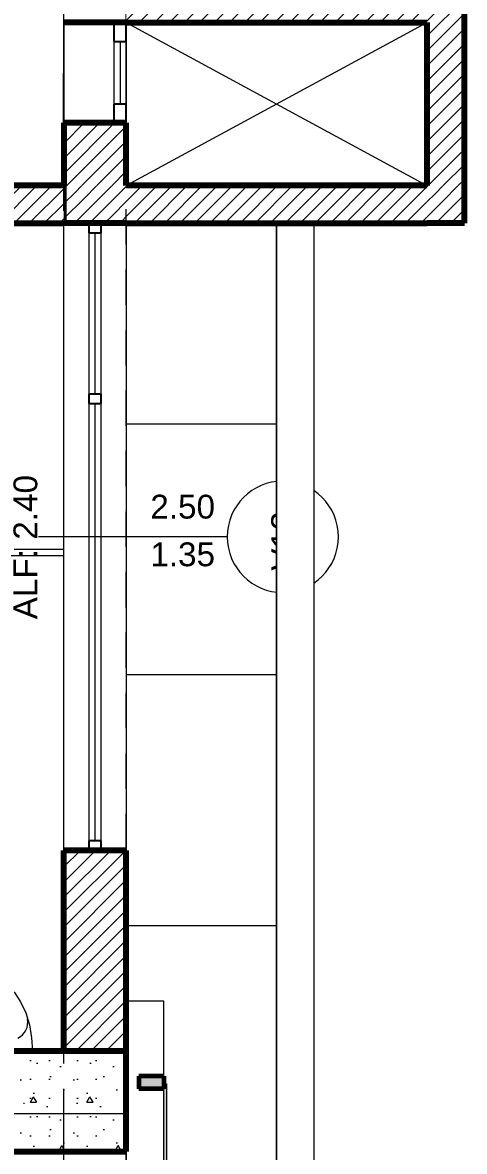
# Model space of a CAD drawing. Header units: inches. Extents: x -19 to 5698, y -728 to 92.
# Drawn here: x 143.656 to 145.42, y 11.3 to 15.8 of the extents above; entities that cross this region are included whole.
import ezdxf

# ---------------------------------------------------------------- set-up
doc = ezdxf.new("R2010")
doc.units = ezdxf.units.IN
doc.header["$MEASUREMENT"] = 0
doc.set_wipeout_variables(frame=1)
for name, pattern in [('ACAD_ISO04W100', [30, 24, -3, 0, -3]), ('Hidden Line', [0.195611, 0.141111, -0.0545]), ('Punto & Raya', [0.65, 0.5, -0.075, 0, -0.075]), ('Wipeout_Contour', [1, 0, -1])]:
    doc.linetypes.add(name, pattern=pattern)
for name, color, linetype in [('02 _ ARQ _ ALB _ Ejes Generales', 251, 'Continuous'), ('02 _ ARQ _ ZON _ Espacio.3D', 7, 'Continuous'), ('08 _ STR _ EXT _ 06 Columnas', 7, 'Continuous'), ('08 _ STR _ EXT _ 07 Losa Aligerada', 7, 'Continuous'), ('08 _ STR _ EXT _ 09 Vigas', 251, 'Continuous'), ('Acabado - Muros', 7, 'Continuous'), ('Dibujo 2D - General', 7, 'Continuous'), ('Estructura - 04 MURO', 7, 'Continuous'), ('Interior - Sanitarios', 7, 'Continuous')]:
    doc.layers.add(name, color=color, linetype=linetype)
doc.styles.add('Estilo_Generado_4', font='swisse.ttf')
pattern_1 = [(45, (92.500015, 6e-09), (-0.030052038, 0.030052038), [])]

msp = doc.modelspace()

# ---------------------------------------------------------------- linework, layer by layer
at = {"layer": '02 _ ARQ _ ZON _ Espacio.3D', "color": 254, "linetype": 'Continuous', "lineweight": 0, "flags": 128}
msp.add_lwpolyline([(136.0199, 3.7271), (136.87, 3.7271), (136.87, 6.9), (136.57, 6.9), (136.57, 7.2), (136.17, 7.2), (136.17, 7.7), (136.57, 7.7), (136.57, 8.1), (137.07, 8.1), (137.07, 7.2), (143.17, 7.2), (143.17, 7.7), (143.57, 7.7), (143.57, 8.1), (144.07, 8.1), (144.0699, 11.45), (136.92, 11.45), (136.92, 16.1), (136.57, 16.1), (136.57, 16.9), (135.97, 16.9)], dxfattribs=at)
at = {"layer": '02 _ ARQ _ ZON _ Espacio.3D', "color": 9, "linetype": 'Continuous', "lineweight": 5, "flags": 128}
for points in [[(140.97, 15.1499), (143.8199, 15.1499), (143.82, 16.0499), (140.82, 16.0499), (140.82, 15.3499), (140.97, 15.3499)], [(139.92, 14.9999), (139.92, 11.7), (143.82, 11.7), (143.82, 14.9999)]]:
    msp.add_lwpolyline(points, close=True, dxfattribs=at)
at = {"layer": '08 _ STR _ EXT _ 07 Losa Aligerada', "color": 7, "linetype": 'Continuous', "lineweight": 18, "flags": 128}
msp.add_lwpolyline([(129.57, 3.3753), (137.07, 3.3753), (137.07, 6.05), (144.82, 6.05), (144.82, 14.9999), (144.07, 14.9999), (144.07, 15.1499), (144.07, 15.7999), (144.07, 18.1001), (144.07, 18.1001), (144.07, 20.35), (139.17, 20.35), (139.17, 22.35), (139.17, 22.6), (139.17, 24.5), (139.17, 24.75), (139.17, 26.75), (144.07, 26.75), (144.07, 29.7)], dxfattribs=at)
at = {"layer": 'Estructura - 04 MURO', "color": 7, "linetype": 'Continuous', "lineweight": 80}
for p, q in [((144.02, 15.7999), (143.82, 15.7999)), ((144.02, 15.7999), (143.82, 15.7999)), ((144.07, 15.7999), (144.02, 15.7999)), ((144.07, 15.7999), (144.02, 15.7999)), ((144.07, 15.7999), (144.02, 15.7999))]:
    msp.add_line(p, q, dxfattribs=at)
at = {"layer": 'Estructura - 04 MURO', "color": 165, "linetype": 'Continuous', "lineweight": 25}
for p, q in [((144.02, 15.7999), (144.02, 15.7249)), ((144.07, 15.7249), (144.07, 15.7999)), ((144.02, 15.7249), (144.07, 15.7249)), ((144.07, 15.4749), (144.02, 15.4749))]:
    msp.add_line(p, q, dxfattribs=at)
at = {"layer": 'Estructura - 04 MURO', "color": 165, "linetype": 'Continuous', "lineweight": 15}
for p, q in [((144.02, 15.7249), (144.02, 15.4749)), ((144.045, 15.7249), (144.045, 15.4749)), ((144.07, 15.4749), (144.07, 15.7249))]:
    msp.add_line(p, q, dxfattribs=at)
at = {"layer": 'Interior - Sanitarios', "color": 175, "linetype": 'Continuous', "lineweight": 13, "flags": 128}
msp.add_lwpolyline([(143.82, 13.6749), (143.82, 13.6999), (143.5325, 13.6999), (143.5325, 13.6749)], close=True, dxfattribs=at)
at = {"layer": 'Interior - Sanitarios', "color": 205, "linetype": 'Continuous', "lineweight": 13, "flags": 128}
msp.add_lwpolyline([(143.295, 11.7), (143.2981, 11.753), (143.3071, 11.8043), (143.3218, 11.8525), (143.3418, 11.8961), (143.3665, 11.9336), (143.395, 11.9641), (143.4266, 11.9866), (143.4603, 12.0004), (143.495, 12.005), (143.5297, 12.0004), (143.5634, 11.9866), (143.595, 11.9641), (143.6236, 11.9336), (143.6482, 11.8961), (143.6682, 11.8525), (143.683, 11.8043), (143.692, 11.753), (143.695, 11.7), (143.495, 11.7)], close=True, dxfattribs=at)
at = {"layer": 'Interior - Sanitarios', "color": 205, "linetype": 'Continuous', "lineweight": 13}
msp.add_arc((143.6068, 11.8153), 0.07, 295.4526, 10.8145, dxfattribs=at)

# ---------------------------------------------------------------- next in the draw order: wipeouts: each hides what was drawn before it
at = {"color": 254, "linetype": 'Wipeout_Contour', "lineweight": 0, "ltscale": 5120.496047}
msp.add_wipeout([(137.07, 6.2), (144.67, 6.2), (144.67, 14.9999), (144.07, 14.9999), (144.07, 7.2), (137.07, 7.2)], dxfattribs=at).dxf.layer = 'Dibujo 2D - General'

# ---------------------------------------------------------------- next in the draw order: hatches: boundary and pattern name
at = {"layer": 'Dibujo 2D - General', "linetype": 'Continuous', "lineweight": 13}
h = msp.add_hatch(dxfattribs=at)
h.set_pattern_fill('CEMENTO_PULIDO_Y_BRUÑADO_FA', color=251, style=0, pattern_type=2)
h.set_pattern_definition([(0, (144.67, 6.2), (0, 1), []), (90, (144.67, 6.2), (-1, 0), [])])
h.paths.add_polyline_path([(137.07, 6.2), (144.67, 6.2), (144.67, 14.9999), (144.07, 14.9999), (144.07, 7.2), (137.07, 7.2)])

# ---------------------------------------------------------------- next in the draw order: linework, layer by layer
at = {"layer": '08 _ STR _ EXT _ 07 Losa Aligerada', "color": 7, "linetype": 'Continuous', "lineweight": 18, "flags": 128}
msp.add_lwpolyline([(145.42, 18.1001), (144.07, 18.1001), (144.07, 15.7999), (145.27, 15.7999), (145.27, 15.1499), (144.07, 15.1499), (144.07, 14.9999), (145.42, 14.9999)], close=True, dxfattribs=at)
at = {"layer": 'Dibujo 2D - General', "color": 251, "linetype": 'Continuous', "lineweight": 13, "flags": 128}
msp.add_lwpolyline([(137.07, 6.2), (144.67, 6.2), (144.67, 14.9999), (144.07, 14.9999), (144.07, 7.2), (137.07, 7.2)], close=True, dxfattribs=at)
at = {"layer": 'Estructura - 04 MURO', "color": 165, "linetype": 'Continuous', "lineweight": 25}
for p, q in [((143.9199, 14.9624), (143.9699, 14.9624)), ((143.9699, 14.3188), (143.9199, 14.3188)), ((143.9199, 14.3188), (143.9199, 14.3)), ((143.9699, 14.3), (143.9699, 14.3188)), ((143.9199, 14.3), (143.9199, 14.2813)), ((143.9199, 14.2813), (143.9699, 14.2813)), ((143.9699, 14.2813), (143.9699, 14.3)), ((143.9699, 12.5375), (143.9199, 12.5375))]:
    msp.add_line(p, q, dxfattribs=at)
at = {"layer": 'Estructura - 04 MURO', "color": 165, "linetype": 'Continuous', "lineweight": 15}
for p, q in [((143.9199, 14.9624), (143.9199, 14.3188)), ((143.9449, 14.9624), (143.9449, 14.3188)), ((143.9699, 14.3188), (143.9699, 14.9624)), ((143.9199, 14.2813), (143.9199, 12.5375)), ((143.9449, 14.2813), (143.9449, 12.5375)), ((143.9699, 12.5375), (143.9699, 14.2813)), ((144.473, 13.75), (143.7199, 13.75))]:
    msp.add_line(p, q, dxfattribs=at)
at = {"layer": 'Estructura - 04 MURO', "color": 251, "linetype": 'Continuous', "lineweight": 13, "flags": 128}
msp.add_lwpolyline([(144.6949, 13.528, 1), (144.6949, 13.9719, 1)], format="xyb", close=True, dxfattribs=at)

# ---------------------------------------------------------------- next in the draw order: texts
at = {"layer": 'Estructura - 04 MURO', "color": 251, "lineweight": 25, "char_height": 0.095, "attachment_point": 7, "rotation": 90, "style": 'Estilo_Generado_4'}
for s, insert in [('\\A1;{\\pql;\\pt0;\\fSwis721 Ex BT|b0|i0|c0|p34;ALF: 2.40\\fSwis721 Ex BT|b0|i0|c0|p34;\\A1{\\H.66x;\\S^  ;}\\fSwis721 Ex BT|b0|i0|c0|p34;\\fSwis721 Ex BT|b0|i0|c0|p34;}', (143.7423, 13.4212)), ('\\A1;{\\pql;\\pt0;\\fSwis721 Ex BT|b0|i0|c0|p34;V13\\fSwis721 Ex BT|b0|i0|c0|p34;\\fSwis721 Ex BT|b0|i0|c0|p34;\\fSwis721 Ex BT|b0|i0|c0|p34;}', (144.7448, 13.6149))]:
    msp.add_mtext(s, dxfattribs=dict(at, insert=insert))
at = {"layer": 'Estructura - 04 MURO', "color": 251, "lineweight": 25, "char_height": 0.095, "attachment_point": 7, "style": 'Estilo_Generado_4'}
for s, insert in [('\\A1;{\\pql;\\pt0;\\fSwis721 Ex BT|b0|i0|c0|p34;2.50\\fSwis721 Ex BT|b0|i0|c0|p34;\\A1{\\H.66x;\\S^  ;}\\fSwis721 Ex BT|b0|i0|c0|p34;\\fSwis721 Ex BT|b0|i0|c0|p34;}', (144.1659, 13.795)), ('\\A1;{\\pql;\\pt0;\\fSwis721 Ex BT|b0|i0|c0|p34;1.35\\fSwis721 Ex BT|b0|i0|c0|p34;\\A1{\\H.66x;\\S^  ;}\\fSwis721 Ex BT|b0|i0|c0|p34;\\fSwis721 Ex BT|b0|i0|c0|p34;}', (144.1659, 13.605))]:
    msp.add_mtext(s, dxfattribs=dict(at, insert=insert))

# ---------------------------------------------------------------- next in the draw order: wipeouts: each hides what was drawn before it
at = {"color": 254, "linetype": 'Wipeout_Contour', "lineweight": 0, "ltscale": 2566.545658}
msp.add_wipeout([(143.8199, 15.1499), (144.0699, 14.9999), (144.0699, 15.1499)], dxfattribs=at).dxf.layer = 'Estructura - 04 MURO'
at = {"color": 254, "linetype": 'Wipeout_Contour', "lineweight": 0, "ltscale": 2571.525044}
msp.add_wipeout([(145.27, 14.9999), (145.42, 14.9999), (145.27, 15.1499)], dxfattribs=at).dxf.layer = 'Estructura - 04 MURO'
at = {"color": 254, "linetype": 'Wipeout_Contour', "lineweight": 0, "ltscale": 3425.524204}
msp.add_wipeout([(144.82, 6.2), (144.82, 14.9999), (144.67, 14.9999), (144.67, 6.2)], dxfattribs=at).dxf.layer = 'Estructura - 04 MURO'
at = {"color": 254, "linetype": 'Wipeout_Contour', "lineweight": 0, "ltscale": 3423.042582}
msp.add_wipeout([(144.22, 7.2), (144.22, 11.8995), (144.07, 11.8995), (144.07, 7.2)], dxfattribs=at).dxf.layer = 'Estructura - 04 MURO'

# ---------------------------------------------------------------- next in the draw order: hatches: boundary and pattern name
at = {"layer": 'Acabado - Muros', "linetype": 'Continuous', "lineweight": 0}
msp.add_hatch(color=254, dxfattribs=at).paths.add_polyline_path([(144.1199, 11.55), (144.2199, 11.55), (144.2199, 11.6), (144.1199, 11.6)])
at = {"layer": 'Acabado - Muros', "linetype": 'Continuous', "lineweight": 9}
msp.add_hatch(color=250, dxfattribs=at).paths.add_polyline_path([(144.2299, 10.655), (144.2299, 11.57), (144.2199, 11.57), (144.2199, 10.655)])
at = {"layer": 'Estructura - 04 MURO', "linetype": 'Continuous', "lineweight": 5}
h = msp.add_hatch(dxfattribs=at)
h.set_pattern_fill('LADRILLO_COMÚN_0002', color=250, style=0, pattern_type=2)
h.set_pattern_definition(pattern_1)
h.paths.add_polyline_path([(143.8199, 15.1499), (144.0699, 14.9999), (144.0699, 15.1499)])
h = msp.add_hatch(dxfattribs=at)
h.set_pattern_fill('LADRILLO_COMÚN_0002', color=250, style=0, pattern_type=2)
h.set_pattern_definition(pattern_1)
h.paths.add_polyline_path([(145.27, 14.9999), (145.42, 14.9999), (145.27, 15.1499)])

# ---------------------------------------------------------------- next in the draw order: linework, layer by layer
at = {"layer": 'Acabado - Muros', "color": 7, "linetype": 'Continuous', "lineweight": 60}
for p, q in [((144.2199, 11.6), (144.1199, 11.6)), ((144.1199, 11.6), (144.1199, 11.55)), ((144.2199, 11.6), (144.2199, 11.55)), ((144.2199, 11.55), (144.1199, 11.55))]:
    msp.add_line(p, q, dxfattribs=at)
at = {"layer": 'Acabado - Muros', "color": 7, "linetype": 'Continuous', "lineweight": 13, "flags": 128}
msp.add_lwpolyline([(144.2299, 10.655), (144.2199, 10.655), (144.2199, 11.57), (144.2299, 11.57)], close=True, dxfattribs=at)
at = {"layer": 'Estructura - 04 MURO', "color": 7, "linetype": 'Continuous', "lineweight": 13, "flags": 128}
for points in [[(144.82, 14.9999), (144.67, 14.9999)], [(144.67, 14.9999), (144.67, 6.2)], [(144.82, 6.2), (144.82, 14.9999)], [(144.22, 11.8995), (144.07, 11.8995)], [(144.07, 11.8995), (144.07, 8.1)], [(144.22, 7.05), (144.22, 11.8995)]]:
    msp.add_lwpolyline(points, dxfattribs=at)

# ---------------------------------------------------------------- next in the draw order: wipeouts: each hides what was drawn before it
at = {"color": 254, "linetype": 'Wipeout_Contour', "lineweight": 0, "ltscale": 2567.27528}
msp.add_wipeout([(143.8199, 14.9999), (144.0699, 14.9999), (143.8199, 15.1499)], dxfattribs=at).dxf.layer = 'Estructura - 04 MURO'
at = {"color": 254, "linetype": 'Wipeout_Contour', "lineweight": 0, "ltscale": 2570.695403}
msp.add_wipeout([(145.27, 15.1499), (145.42, 14.9999), (145.42, 15.1499)], dxfattribs=at).dxf.layer = 'Estructura - 04 MURO'
at = {"color": 254, "linetype": 'Wipeout_Contour', "lineweight": 0, "ltscale": 3422.358735}
msp.add_wipeout([(143.8199, 11.7), (144.0699, 11.7), (144.0699, 12.5), (143.8199, 12.5)], dxfattribs=at).dxf.layer = 'Estructura - 04 MURO'

# ---------------------------------------------------------------- next in the draw order: hatches: boundary and pattern name
at = {"layer": '08 _ STR _ EXT _ 06 Columnas', "linetype": 'Continuous', "lineweight": 9}
h = msp.add_hatch(dxfattribs=at)
h.set_pattern_fill('HORMIGÓN_EN_MASA_0002', style=0, pattern_type=2)
h.set_pattern_definition([(0, (92.5, 6e-09), (0, 0.3897114), [0.024375, -0.200625]), (0, (92.6125, 0.19486), (0, 0.3897114), [0.024375, -0.200625]), (60, (92.5, 6e-09), (-0.3375, 0.1948557), [0.024375, -0.200625]), (60, (92.725, 6e-09), (-0.3375, 0.1948557), [0.024375, -0.200625]), (120, (92.5244, 6e-09), (0.3375, 0.1948557), [0.024375, -0.200625]), (120, (92.7494, 6e-09), (0.3375, 0.1948557), [0.024375, -0.200625]), (0, (92.500015, 0.0375), (0, 0.075), [0, -0.075, 0, -0.1125]), (45, (92.537515, 0.0375), (-0.05303301, 0.05303301), [0, -0.05625, 0, -0.09375])])
h.paths.add_polyline_path([(144.07, 11.3), (144.07, 11.7), (143.47, 11.7), (143.47, 11.3)])
at = {"layer": 'Estructura - 04 MURO', "linetype": 'Continuous', "lineweight": 5}
h = msp.add_hatch(dxfattribs=at)
h.set_pattern_fill('LADRILLO_COMÚN_0002', color=250, style=0, pattern_type=2)
h.set_pattern_definition(pattern_1)
h.paths.add_polyline_path([(143.8199, 14.9999), (144.0699, 14.9999), (143.8199, 15.1499)])
h = msp.add_hatch(dxfattribs=at)
h.set_pattern_fill('LADRILLO_COMÚN_0002', color=250, style=0, pattern_type=2)
h.set_pattern_definition(pattern_1)
h.paths.add_polyline_path([(145.27, 15.1499), (145.42, 14.9999), (145.42, 15.1499)])
h = msp.add_hatch(dxfattribs=at)
h.set_pattern_fill('LADRILLO_COMÚN_0002', color=250, style=0, pattern_type=2)
h.set_pattern_definition(pattern_1)
h.paths.add_polyline_path([(143.8199, 11.7), (144.0699, 11.7), (144.0699, 12.5), (143.8199, 12.5)])

# ---------------------------------------------------------------- next in the draw order: linework, layer by layer
at = {"layer": '08 _ STR _ EXT _ 06 Columnas', "color": 7, "linetype": 'Continuous', "lineweight": 80, "flags": 128}
msp.add_lwpolyline([(144.07, 11.3), (144.07, 11.7), (143.47, 11.7), (143.47, 11.3)], close=True, dxfattribs=at)
at = {"layer": 'Estructura - 04 MURO', "color": 7, "linetype": 'Continuous', "lineweight": 80}
for p, q in [((143.9199, 14.9999), (143.8199, 14.9999)), ((143.9199, 14.9999), (143.8199, 14.9999)), ((143.9699, 14.9999), (143.9199, 14.9999)), ((143.9699, 14.9999), (143.9199, 14.9999)), ((143.9699, 14.9999), (143.9199, 14.9999)), ((144.0699, 14.9999), (143.9699, 14.9999)), ((144.0699, 14.9999), (143.9699, 14.9999)), ((143.9199, 12.5), (143.8199, 12.5)), ((143.9199, 12.5), (143.8199, 12.5)), ((143.9699, 12.5), (143.9199, 12.5)), ((143.9699, 12.5), (143.9199, 12.5)), ((143.9699, 12.5), (143.9199, 12.5)), ((144.0699, 12.5), (143.9699, 12.5)), ((144.0699, 12.5), (143.9699, 12.5))]:
    msp.add_line(p, q, dxfattribs=at)
at = {"layer": 'Estructura - 04 MURO', "color": 165, "linetype": 'Continuous', "lineweight": 15}
for p, q in [((143.8199, 14.9999), (143.8199, 12.5)), ((144.0699, 14.9999), (144.0699, 12.5))]:
    msp.add_line(p, q, dxfattribs=at)
at = {"layer": 'Estructura - 04 MURO', "color": 165, "linetype": 'Continuous', "lineweight": 25}
for p, q in [((143.9199, 14.9999), (143.9199, 14.9624)), ((143.9699, 14.9624), (143.9699, 14.9999)), ((143.9199, 12.5375), (143.9199, 12.5)), ((143.9699, 12.5), (143.9699, 12.5375))]:
    msp.add_line(p, q, dxfattribs=at)
at = {"layer": 'Estructura - 04 MURO', "color": 7, "linetype": 'Continuous', "lineweight": 80, "flags": 128}
for points in [[(143.8199, 15.1499), (143.8199, 14.9999)], [(145.42, 14.9999), (145.27, 14.9999)], [(143.8199, 12.5), (143.8199, 11.7)], [(144.0699, 11.7), (144.0699, 12.5)]]:
    msp.add_lwpolyline(points, dxfattribs=at)

# ---------------------------------------------------------------- next in the draw order: wipeouts: each hides what was drawn before it
at = {"color": 254, "linetype": 'Wipeout_Contour', "lineweight": 0, "ltscale": 3416.349479}
msp.add_wipeout([(143.82, 14.9999), (143.82, 15.1499), (140.9704, 15.1499), (140.9704, 14.9999)], dxfattribs=at).dxf.layer = 'Estructura - 04 MURO'

# ---------------------------------------------------------------- next in the draw order: hatches: boundary and pattern name
at = {"layer": 'Estructura - 04 MURO', "linetype": 'Continuous', "lineweight": 5}
h = msp.add_hatch(dxfattribs=at)
h.set_pattern_fill('LADRILLO_COMÚN_0002', color=250, style=0, pattern_type=2)
h.set_pattern_definition(pattern_1)
h.paths.add_polyline_path([(143.82, 14.9999), (143.82, 15.1499), (140.9704, 15.1499), (140.9704, 14.9999)])

# ---------------------------------------------------------------- next in the draw order: linework, layer by layer
at = {"layer": 'Estructura - 04 MURO', "color": 7, "linetype": 'Continuous', "lineweight": 80, "flags": 128}
for points in [[(143.82, 15.1499), (140.9704, 15.1499)], [(140.9704, 14.9999), (143.82, 14.9999)]]:
    msp.add_lwpolyline(points, dxfattribs=at)

# ---------------------------------------------------------------- next in the draw order: wipeouts: each hides what was drawn before it
at = {"color": 254, "linetype": 'Wipeout_Contour', "lineweight": 0, "ltscale": 3422.562012}
msp.add_wipeout([(143.82, 15.1499), (144.07, 15.1499), (144.07, 15.3999), (143.82, 15.3999)], dxfattribs=at).dxf.layer = 'Estructura - 04 MURO'

# ---------------------------------------------------------------- next in the draw order: hatches: boundary and pattern name
at = {"layer": 'Estructura - 04 MURO', "linetype": 'Continuous', "lineweight": 5}
h = msp.add_hatch(dxfattribs=at)
h.set_pattern_fill('LADRILLO_COMÚN_0002', color=250, style=0, pattern_type=2)
h.set_pattern_definition(pattern_1)
h.paths.add_polyline_path([(143.82, 15.1499), (144.07, 15.1499), (144.07, 15.3999), (143.82, 15.3999)])

# ---------------------------------------------------------------- next in the draw order: linework, layer by layer
at = {"layer": '02 _ ARQ _ ALB _ Ejes Generales', "color": 251, "linetype": 'Punto & Raya', "lineweight": 13, "true_color": 0x636466}
msp.add_line((143.82, 3.05), (143.82, 44.9), dxfattribs=at)
at = {"layer": 'Estructura - 04 MURO', "color": 165, "linetype": 'Continuous', "lineweight": 15}
for p, q in [((143.82, 15.7999), (143.82, 15.3999)), ((144.07, 15.7999), (144.07, 15.3999))]:
    msp.add_line(p, q, dxfattribs=at)
at = {"layer": 'Estructura - 04 MURO', "color": 165, "linetype": 'Continuous', "lineweight": 25}
for p, q in [((144.02, 15.4749), (144.02, 15.3999)), ((144.07, 15.3999), (144.07, 15.4749))]:
    msp.add_line(p, q, dxfattribs=at)
at = {"layer": 'Estructura - 04 MURO', "color": 7, "linetype": 'Continuous', "lineweight": 80}
for p, q in [((144.02, 15.3999), (143.82, 15.3999)), ((144.02, 15.3999), (143.82, 15.3999)), ((144.07, 15.3999), (144.02, 15.3999)), ((144.07, 15.3999), (144.02, 15.3999)), ((144.07, 15.3999), (144.02, 15.3999))]:
    msp.add_line(p, q, dxfattribs=at)
at = {"layer": 'Estructura - 04 MURO', "color": 7, "linetype": 'Continuous', "lineweight": 80, "flags": 128}
for points in [[(143.82, 15.3999), (143.82, 15.1499)], [(144.07, 15.1499), (144.07, 15.3999)], [(143.82, 15.1499), (143.8199, 15.1499)]]:
    msp.add_lwpolyline(points, dxfattribs=at)

# ---------------------------------------------------------------- next in the draw order: wipeouts: each hides what was drawn before it
at = {"color": 254, "linetype": 'Wipeout_Contour', "lineweight": 0, "ltscale": 3425.505203}
msp.add_wipeout([(144.07, 15.7999), (145.27, 15.7999), (145.27, 15.9499), (144.07, 15.9499)], dxfattribs=at).dxf.layer = 'Estructura - 04 MURO'

# ---------------------------------------------------------------- next in the draw order: hatches: boundary and pattern name
at = {"layer": 'Estructura - 04 MURO', "linetype": 'Continuous', "lineweight": 5}
h = msp.add_hatch(dxfattribs=at)
h.set_pattern_fill('LADRILLO_COMÚN_0002', color=250, style=0, pattern_type=2)
h.set_pattern_definition(pattern_1)
h.paths.add_polyline_path([(144.07, 15.7999), (145.27, 15.7999), (145.27, 15.9499), (144.07, 15.9499)])

# ---------------------------------------------------------------- next in the draw order: linework, layer by layer
at = {"layer": 'Estructura - 04 MURO', "color": 7, "linetype": 'Continuous', "lineweight": 80, "flags": 128}
msp.add_lwpolyline([(144.07, 15.7999), (145.27, 15.7999)], dxfattribs=at)

# ---------------------------------------------------------------- next in the draw order: wipeouts: each hides what was drawn before it
at = {"color": 254, "linetype": 'Wipeout_Contour', "lineweight": 0, "ltscale": 3428.260386}
msp.add_wipeout([(145.27, 17.9501), (145.27, 15.1499), (145.42, 15.1499), (145.42, 17.9501)], dxfattribs=at).dxf.layer = 'Estructura - 04 MURO'

# ---------------------------------------------------------------- next in the draw order: hatches: boundary and pattern name
at = {"layer": 'Estructura - 04 MURO', "linetype": 'Continuous', "lineweight": 5}
h = msp.add_hatch(dxfattribs=at)
h.set_pattern_fill('LADRILLO_COMÚN_0002', color=250, style=0, pattern_type=2)
h.set_pattern_definition(pattern_1)
h.paths.add_polyline_path([(145.27, 17.9501), (145.27, 15.1499), (145.42, 15.1499), (145.42, 17.9501)])

# ---------------------------------------------------------------- next in the draw order: linework, layer by layer
at = {"layer": 'Estructura - 04 MURO', "color": 7, "linetype": 'Continuous', "lineweight": 80, "flags": 128}
for points in [[(145.42, 14.9999), (145.42, 18.1001)], [(145.27, 15.7999), (145.27, 15.1499)]]:
    msp.add_lwpolyline(points, dxfattribs=at)

# ---------------------------------------------------------------- next in the draw order: wipeouts: each hides what was drawn before it
at = {"color": 254, "linetype": 'Wipeout_Contour', "lineweight": 0, "ltscale": 3425.447155}
msp.add_wipeout([(145.27, 15.1499), (144.0699, 15.1499), (144.0699, 14.9999), (145.27, 14.9999)], dxfattribs=at).dxf.layer = 'Estructura - 04 MURO'

# ---------------------------------------------------------------- next in the draw order: hatches: boundary and pattern name
at = {"layer": 'Estructura - 04 MURO', "linetype": 'Continuous', "lineweight": 5}
h = msp.add_hatch(dxfattribs=at)
h.set_pattern_fill('LADRILLO_COMÚN_0002', color=250, style=0, pattern_type=2)
h.set_pattern_definition(pattern_1)
h.paths.add_polyline_path([(145.27, 15.1499), (144.0699, 15.1499), (144.0699, 14.9999), (145.27, 14.9999)])

# ---------------------------------------------------------------- next in the draw order: linework, layer by layer
at = {"layer": '08 _ STR _ EXT _ 09 Vigas', "color": 251, "linetype": 'Hidden Line', "lineweight": 13, "true_color": 0x636466}
msp.add_line((144.07, 7.2), (144.07, 20.35), dxfattribs=at)
at = {"layer": 'Dibujo 2D - General', "color": 7, "linetype": 'ACAD_ISO04W100', "lineweight": 13}
for p, q in [((144.07, 15.1499), (145.27, 15.7999)), ((144.07, 15.7999), (145.27, 15.1499))]:
    msp.add_line(p, q, dxfattribs=at)
at = {"layer": 'Estructura - 04 MURO', "color": 7, "linetype": 'Continuous', "lineweight": 80, "flags": 128}
for points in [[(145.27, 15.1499), (144.07, 15.1499)], [(144.0699, 14.9999), (145.27, 14.9999)]]:
    msp.add_lwpolyline(points, dxfattribs=at)

doc.saveas('drawing.dxf')
